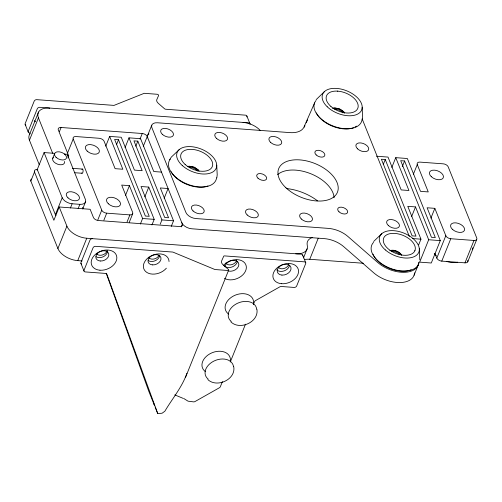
<?xml version="1.0" encoding="UTF-8"?>
<svg xmlns="http://www.w3.org/2000/svg" width="502" height="502" viewBox="0 0 502 502"><rect width="100%" height="100%" fill="white"/><g stroke="black" fill="none" stroke-linecap="round" stroke-linejoin="round"><path stroke-width="0.75" d="M362.551 118.623L362.206 107.259M216.833 177.846L217.203 174.803L216.72 165.064M186.92 373.281C182.082 387.193 172.242 398.713 164.844 411.245L162.09 413.228L157.728 413.548L155.168 407.135M29.562 134.429L38.566 112.034M39.294 164.775L29.449 140.234L38.447 117.838A16.88 9.733 21.9 0 1 49.522 108.043L49.315 108.551M82.102 260.958L77.754 260.632A16.88 9.733 21.9 0 1 57.899 248.54L30.835 181.084L34.5 171.966A4.217 2.435 21.9 0 1 37.267 169.519L37.75 169.557M37.041 170.09L44.082 152.564L54.235 153.317M59.387 131.681L61.075 127.483L142.261 133.513A4.217 2.435 21.9 0 1 147.224 136.538L182.358 224.099L181.228 226.904M52.685 158.406L54.611 153.612M67.569 152.997L73.198 139.004A4.217 2.435 21.9 0 1 75.965 136.55L99.158 138.276A4.217 2.435 21.9 0 1 104.127 141.3L115.102 168.666L122.833 169.237L109.662 136.4L121.258 137.266L134.436 170.103L142.166 170.674L128.989 137.837L140.591 138.696L153.763 171.533L161.493 172.111M67.889 158.023L68.736 155.927L58.307 129.93A4.217 2.435 21.9 0 1 61.075 127.483M55.91 215.678A8.44 4.863 21.9 0 1 55.383 214.668L62.198 197.713L44.082 152.564M182.358 224.099A4.217 2.435 21.9 0 1 179.584 226.553L98.398 220.522A4.217 2.435 21.9 0 1 93.435 217.498L90.14 209.29L59.217 206.987L53.877 220.265L34.5 171.966M70.424 208.004L72.125 203.762L79.862 204.339A8.44 4.863 21.9 0 0 85.396 199.438L67.281 154.29L64.381 154.07M57.899 248.54L66.898 226.145L59.217 206.987M78.155 208.575L79.862 204.339M105.721 146.201L109.662 136.4M82.698 208.951L85.541 201.886M116.458 144.771L118.491 139.713L114.625 139.424L145.367 216.042L149.232 216.331L118.491 139.713M77.754 260.632L86.758 238.237L301.319 254.181A2.108 1.512 -21.9 0 1 302.612 255.92M125.054 147.638L128.989 137.837M97.802 219.945L101.743 210.15L73.198 139.004M103.889 220.171L106.706 213.174L129.899 214.894A4.217 2.435 21.9 0 0 132.666 212.446L121.691 185.081L129.422 185.658L142.599 218.495L140.347 224.093M135.791 146.207L137.818 141.15L133.952 140.861L164.694 217.479L168.559 217.768L137.818 141.15M140.008 139.11L142.261 133.513M143.283 146.333L147.224 136.538M147.626 135.458L151.742 125.218M125.481 195.454L129.422 185.658M127.088 221.897L129.899 214.894M129.265 222.298L132.641 213.896M144.814 196.891L148.755 187.095L141.018 186.518L154.196 219.355L151.943 224.952M164.141 198.328L168.082 188.526L160.351 187.955L173.523 220.792L171.276 226.389M160.238 224.13L161.926 219.932L148.755 187.095M185.458 377.548L228.63 270.151A1.268 0.728 21.9 0 0 228.303 269.329L223.139 264.83A5.905 3.407 21.9 0 1 221.602 261.002L223.704 256.246A1.268 0.728 21.9 0 1 224.545 255.907L304.394 261.843A2.108 1.512 -21.9 0 1 305.687 263.581L296.682 285.977A2.108 1.512 -21.9 0 1 294.103 287.433L281.377 286.491A2.108 1.512 -21.9 0 0 279.821 286.855L255.568 300.566A2.108 1.512 -21.9 0 0 254.545 301.652L253.378 304.557M222.399 381.62L220.353 386.709A2.108 1.512 -21.9 0 1 219.336 387.795L195.083 401.506A2.108 1.512 -21.9 0 1 193.527 401.87L188.018 401.161L183.788 398.513M230.292 361.992L245.491 324.185M303.478 257.94L307.136 248.841M304.739 259.553A16.88 9.733 21.9 0 1 309.759 259.283L318.199 238.293M383.214 164.587L385.247 159.529L381.382 159.241L412.123 235.858L415.989 236.147L385.247 159.529M391.811 167.455L395.745 157.653L407.348 158.513L420.519 191.35L428.25 191.927L417.275 164.562A4.217 2.435 21.9 0 1 420.042 162.115L443.241 163.834A4.217 2.435 21.9 0 1 448.204 166.859L476.749 238.004A4.217 2.435 21.9 0 1 473.976 240.458L464.977 262.853L441.779 261.128A4.217 2.435 21.9 0 1 436.815 258.103L434.964 253.485M402.253 166.746L404.581 160.966L400.709 160.678L431.45 237.295L435.316 237.584L404.581 160.966M413.334 174.363L417.275 164.562M411.571 216.707L415.512 206.912L407.775 206.335L420.952 239.172L418.699 244.769M430.904 218.144L434.839 208.343L427.108 207.772L440.285 240.609L431.281 263.004L419.685 262.138L428.683 239.749L415.512 206.912M414.075 275.24L418.191 265.006M436.815 258.103L445.82 235.708L434.839 208.343M441.779 261.128L450.783 238.732L473.976 240.458M472.244 249.205L472.809 247.806M467.713 261.849L476.718 239.46M414.847 250.787A16.83 9.701 21.9 0 0 394.923 233.424A16.83 9.701 21.9 0 0 388.134 248.804A16.83 9.701 21.9 0 0 414.847 250.787L414.928 250.586M304.325 127.157L304.959 125.713M306.233 122.827L306.866 121.384M307.08 120.907L307.506 119.94M169.707 159.649L171.326 157.088L179.465 149.389M316.16 99.641L324.286 91.74M166.369 268.187L166.262 268.306A13.29 9.507 -21.9 0 1 145.687 271.557A13.29 9.507 -21.9 0 1 152.181 255.386A13.29 9.507 -21.9 0 1 169.036 261.416L169.042 261.542M373.613 241.506L381.752 233.706M337.438 91.126L337.777 91.151M74.321 172.688L82.008 173.253M376.418 156.216L388.015 157.082L401.192 189.919L408.923 190.49L395.745 157.653M67.186 155.815L68.736 155.927M72.376 168.321L82.485 169.08M142.599 218.495L154.196 219.355M161.926 219.932L173.523 220.792M412.255 238.525L420.952 239.172M428.683 239.749L440.285 240.609M309.759 259.283L363.404 263.268M174.784 394.892L183.098 398.35M207.834 379.581C216.808 388.171 235.996 379.562 233.756 366.78M230.838 321.826C239.705 330.705 259.17 322.046 256.905 309.188M198.095 169.883L194.199 167.135L189.442 166.206A7.229 4.167 21.9 0 0 187.472 166.601M154.327 405.051L148.73 391.108L106.198 273.245M362.118 118.773L409.293 236.354M246.902 116.094L249.977 123.756M302.675 255.104L305.749 262.766M82.648 207.395L83.087 208.493M38.447 117.838L52.647 153.229M25.144 124.333L28.212 131.995M80.91 263.337L83.985 271.005M37.267 169.519L55.383 214.668M157.728 413.548L106.882 274.274A2.108 1.512 -21.9 0 0 105.552 273.427L85.34 271.927A2.108 1.512 -21.9 0 1 84.047 270.183L93.052 247.787A2.108 1.512 -21.9 0 1 95.631 246.331L172.845 252.067L214.938 269.53L227.795 270.484A1.268 0.728 21.9 0 0 228.63 270.151M419.314 248.641L419.816 259.879M391.165 250.366A8.44 4.863 21.9 0 1 401.186 254.52M411.188 269.737A23.581 13.592 21.9 0 1 389.37 268.375A23.581 13.592 21.9 0 1 373.011 254.119M419.151 262.088A25.269 14.564 21.9 0 1 388.705 267.654A25.269 14.564 21.9 0 1 373.544 242.366M389.822 250.749A7.248 4.179 21.9 0 1 396.442 251.006A7.248 4.179 21.9 0 1 401.638 255.305M208.029 185.928A23.581 13.592 21.9 0 1 171.113 171.671M188.545 166.338A8.44 4.863 21.9 0 1 198.56 170.492M216.563 177.808A25.269 14.564 21.9 0 1 187.083 184.046A25.269 14.564 21.9 0 1 170.247 159.128M198.089 169.883A7.229 4.167 21.9 0 1 199.037 171.402M332.82 108.244A8.44 4.863 21.9 0 1 344.046 112.253M356.401 126.127A23.581 13.592 21.9 0 1 355.046 126.975M353.508 127.684A23.581 13.592 21.9 0 1 316.329 112.9M362.067 119.313A25.269 14.564 21.9 0 1 332.362 125.72A25.269 14.564 21.9 0 1 316.053 100.482M332.952 108.357A7.248 4.179 21.9 0 1 334.74 107.974L339.484 108.808L343.481 111.526A7.248 4.179 21.9 0 1 344.548 113.17M147.77 137.906A8.44 4.863 21.9 0 1 148.925 133.871M181.806 222.731A8.44 4.863 21.9 0 0 191.733 228.78L324.298 238.626A21.097 12.161 21.9 0 1 343.782 246.714L373.689 272.781A25.32 14.596 21.9 0 0 399.41 282.57A25.32 14.596 21.9 0 0 414.577 272.837M277.644 174.621A31.645 18.241 21.9 0 1 311.114 173.874A31.645 18.241 21.9 0 1 334.094 197.763M418.687 262.596A25.32 14.596 21.9 0 1 403.526 272.329A25.32 14.596 21.9 0 1 377.799 262.54L347.899 236.473A21.097 12.161 21.9 0 0 328.408 228.391L195.849 218.546A8.44 4.863 21.9 0 1 185.922 212.497L151.886 127.665A8.44 4.863 21.9 0 1 157.427 122.77L289.987 132.616A21.097 12.161 21.9 0 0 303.98 127.019L314.164 103.933A25.32 14.596 21.9 0 1 314.691 102.935M391.209 251.489A6.752 3.89 21.9 0 1 399.699 254.639M334.696 109.248A6.752 3.89 21.9 0 1 343.01 112.875M189.248 167.417A6.752 3.89 21.9 0 1 197.562 171.044M107.459 251.151A6.752 4.832 -21.9 0 1 103.343 256.691A6.752 4.832 -21.9 0 1 96.064 256.673M159.58 255.913A6.752 4.832 -21.9 0 1 154.992 260.808A6.752 4.832 -21.9 0 1 148.259 260.551M81.644 264.121A2.108 1.512 -21.9 0 1 80.973 262.521L89.977 240.125A2.108 1.512 -21.9 0 1 92.556 238.67M237.308 261.63A7.172 5.133 -21.9 0 1 231.849 267.045A7.172 5.133 -21.9 0 1 224.557 265.947M289.497 265.508A7.172 5.133 -21.9 0 1 284.038 270.923A7.172 5.133 -21.9 0 1 276.746 269.825M223.472 265.458A13.29 9.507 -21.9 0 1 241.882 260.77A13.29 9.507 -21.9 0 1 242.937 274.751A13.29 9.507 -21.9 0 1 224.444 278.353M208.104 379.029A14.771 10.567 -21.9 0 1 214.053 361.007A14.771 10.567 -21.9 0 1 233.505 366.717M205.531 371.681A14.771 10.567 -21.9 0 1 212.12 352.737A14.771 10.567 -21.9 0 1 230.305 361.534M231.253 321.443A14.771 10.567 -21.9 0 1 237.201 303.415A14.771 10.567 -21.9 0 1 256.66 309.132M228.68 314.095A14.771 10.567 -21.9 0 1 235.269 295.151A14.771 10.567 -21.9 0 1 253.454 303.948M225.084 266.248A7.172 5.133 -21.9 0 1 233.737 260.331A7.172 5.133 -21.9 0 1 238.368 266.593A7.172 5.133 -21.9 0 1 228.642 271.061M153.85 403.727A64.024 1.123 69.2 0 1 154.685 405.804M29.568 132.917A2.108 1.512 -21.9 0 1 28.275 131.173L37.28 108.777A2.108 1.512 -21.9 0 1 39.859 107.321L248.622 122.833A2.108 1.512 -21.9 0 1 249.996 124.295M246.84 116.91A2.108 1.512 -21.9 0 0 245.547 115.171L165.698 109.235A1.268 0.728 21.9 0 1 164.53 108.752L158.368 103.381A5.905 3.407 21.9 0 1 156.831 99.553L158.588 95.568A1.268 0.728 21.9 0 0 158.255 94.746A1.268 0.728 21.9 0 0 157.088 94.263L144.231 93.309L114.004 105.395L36.784 99.66A2.108 1.512 -21.9 0 0 34.205 101.115L25.2 123.511A2.108 1.512 -21.9 0 0 25.872 125.111M35.573 121.735A13.29 9.507 -21.9 0 1 34.236 120.599M457.705 262.22A16.88 9.733 21.9 0 1 446.322 261.373M436.213 255.625A16.88 9.733 21.9 0 1 434.274 253.523M243.068 122.419A16.88 9.733 21.9 0 1 260.149 130.325M29.449 140.234A16.88 9.733 21.9 0 1 30.139 133.588M30.835 181.084A4.217 2.435 21.9 0 1 31.413 179.07M86.758 238.237A16.88 9.733 21.9 0 1 66.898 226.145M295.766 253.767A16.88 9.733 21.9 0 0 307.262 245.327A16.88 9.733 21.9 0 1 312.583 237.446M450.783 238.732A4.217 2.435 21.9 0 1 445.82 235.708M467.745 260.4A4.217 2.435 21.9 0 1 464.977 262.853M106.706 213.174A4.217 2.435 21.9 0 1 101.743 210.15M286.341 188.532A37.976 21.893 21.9 0 1 317.534 200.844M107.133 250.46A5.804 4.148 -21.9 0 1 102.496 254.947A5.804 4.148 -21.9 0 1 96.572 253.705M159.09 255.141A5.804 4.148 -21.9 0 1 153.888 259.026A5.804 4.148 -21.9 0 1 148.536 257.219M236.643 260.08A5.804 4.148 -21.9 0 1 231.717 264.654A5.804 4.148 -21.9 0 1 225.856 262.96M288.838 263.958A5.804 4.148 -21.9 0 1 284.195 268.451A5.804 4.148 -21.9 0 1 278.277 267.202M72.125 203.762A8.44 4.863 21.9 0 1 62.198 197.713M64.513 161.475A6.331 3.646 21.9 0 1 57.623 164.21A6.331 3.646 21.9 0 1 53.325 157.471M81.895 169.412A2.108 0.835 -85.8 0 1 82.949 169.751A2.108 0.835 -85.8 0 1 82.811 172.487A2.108 0.835 -85.8 0 1 81.713 172.989M385.335 249.921A21.053 12.136 21.9 0 0 418.743 252.406A21.053 12.136 21.9 0 0 393.825 230.688A21.053 12.136 21.9 0 0 385.335 249.921M182.226 165.459A21.053 12.136 21.9 0 0 215.942 168.754A21.053 12.136 21.9 0 0 191.864 146.716A21.053 12.136 21.9 0 0 182.226 165.459M185.094 164.405A16.83 9.701 21.9 0 0 212.064 167.084A16.83 9.701 21.9 0 0 192.868 149.445A16.83 9.701 21.9 0 0 185.094 164.405M327.241 106.775A21.053 12.136 21.9 0 0 361.22 110.873A21.053 12.136 21.9 0 0 338.015 88.547A21.053 12.136 21.9 0 0 327.241 106.775M330.906 106.455A16.83 9.701 21.9 0 0 357.675 108.583A16.83 9.701 21.9 0 0 337.89 91.157A16.83 9.701 21.9 0 0 330.906 106.455M285.92 187.761A31.645 18.241 21.9 0 0 336.855 193.452A31.645 18.241 21.9 0 0 301.47 160.05A31.645 18.241 21.9 0 0 285.92 187.761M316.178 154.93A5.277 3.043 21.9 0 0 324.662 155.877A5.277 3.043 21.9 0 0 318.764 150.311A5.277 3.043 21.9 0 0 316.178 154.93M257.997 178.197A5.277 3.043 21.9 0 0 266.487 179.145A5.277 3.043 21.9 0 0 260.588 173.579A5.277 3.043 21.9 0 0 257.997 178.197M338.994 211.806A5.277 3.043 21.9 0 0 347.484 212.754A5.277 3.043 21.9 0 0 341.586 207.188A5.277 3.043 21.9 0 0 338.994 211.806M193.082 210.965A6.752 3.89 21.9 0 0 203.944 212.177A6.752 3.89 21.9 0 0 196.395 205.048A6.752 3.89 21.9 0 0 193.082 210.965M247.204 214.981A6.752 3.89 21.9 0 0 258.072 216.199A6.752 3.89 21.9 0 0 250.517 209.07A6.752 3.89 21.9 0 0 247.204 214.981M301.325 219.004A6.752 3.89 21.9 0 0 312.194 220.221A6.752 3.89 21.9 0 0 304.645 213.093A6.752 3.89 21.9 0 0 301.325 219.004M388.316 225.467A6.752 3.89 21.9 0 0 399.178 226.678A6.752 3.89 21.9 0 0 391.629 219.556A6.752 3.89 21.9 0 0 388.316 225.467M357.575 148.849A6.752 3.89 21.9 0 0 368.437 150.06A6.752 3.89 21.9 0 0 360.888 142.932A6.752 3.89 21.9 0 0 357.575 148.849M270.591 142.386A6.752 3.89 21.9 0 0 281.453 143.597A6.752 3.89 21.9 0 0 273.904 136.475A6.752 3.89 21.9 0 0 270.591 142.386M216.462 138.364A6.752 3.89 21.9 0 0 227.331 139.581A6.752 3.89 21.9 0 0 219.782 132.453A6.752 3.89 21.9 0 0 216.462 138.364M162.341 134.341A6.752 3.89 21.9 0 0 173.203 135.559A6.752 3.89 21.9 0 0 165.654 128.43A6.752 3.89 21.9 0 0 162.341 134.341M281.666 283.712A13.29 9.507 -21.9 0 0 298.288 269.379A13.29 9.507 -21.9 0 0 277.198 267.811A13.29 9.507 -21.9 0 0 281.666 283.712M281.942 275.102A7.172 5.133 -21.9 0 0 290.915 267.365A7.172 5.133 -21.9 0 0 279.526 266.524A7.172 5.133 -21.9 0 0 281.942 275.102M99.961 270.214A13.29 9.507 -21.9 0 0 116.59 255.876A13.29 9.507 -21.9 0 0 95.493 254.313A13.29 9.507 -21.9 0 0 99.961 270.214M152.445 264.887A6.752 4.832 -21.9 0 0 160.891 257.608A6.752 4.832 -21.9 0 0 150.18 256.811A6.752 4.832 -21.9 0 0 152.445 264.887M100.256 261.009A6.752 4.832 -21.9 0 0 108.702 253.73A6.752 4.832 -21.9 0 0 97.984 252.933A6.752 4.832 -21.9 0 0 100.256 261.009M108.332 203.774A7.386 4.254 21.9 0 0 120.216 205.105A7.386 4.254 21.9 0 0 111.959 197.311A7.386 4.254 21.9 0 0 108.332 203.774M87.197 151.102A7.386 4.254 21.9 0 0 99.082 152.426A7.386 4.254 21.9 0 0 90.824 144.632A7.386 4.254 21.9 0 0 87.197 151.102M452.409 229.332A7.386 4.254 21.9 0 0 464.294 230.663A7.386 4.254 21.9 0 0 456.036 222.869A7.386 4.254 21.9 0 0 452.409 229.332M431.274 176.66A7.386 4.254 21.9 0 0 443.159 177.99A7.386 4.254 21.9 0 0 434.901 170.191A7.386 4.254 21.9 0 0 431.274 176.66M67.99 197.863A6.965 4.016 21.9 0 0 79.197 199.118A6.965 4.016 21.9 0 0 71.409 191.77A6.965 4.016 21.9 0 0 67.99 197.863M56.086 157.346A6.331 3.646 21.9 0 0 66.277 158.488A6.331 3.646 21.9 0 0 59.198 151.805A6.331 3.646 21.9 0 0 56.086 157.346"/></g></svg>
